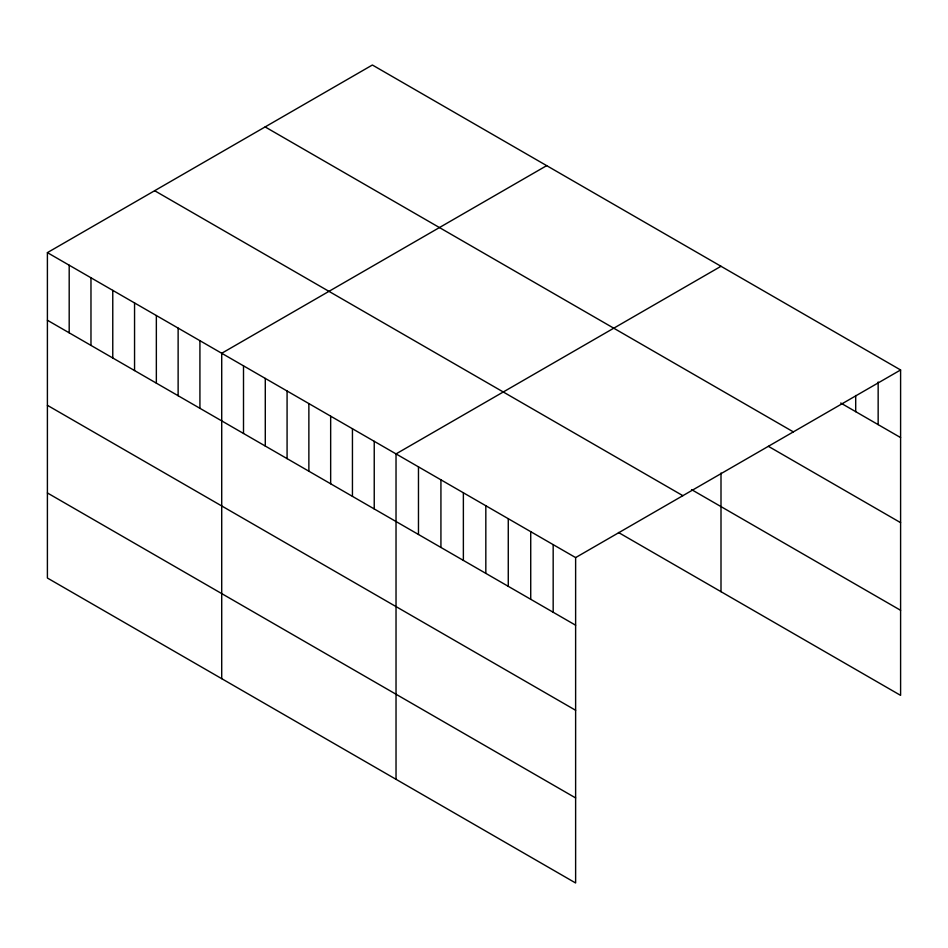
<?xml version="1.0" encoding="UTF-8"?>
<svg xmlns="http://www.w3.org/2000/svg" width="948" height="948" viewBox="0 0 948 948"><rect width="100%" height="100%" fill="white"/><g stroke="black" fill="none" stroke-linecap="round" stroke-linejoin="round"><path stroke-width="1.42" d="M47.4 252.63L575.626 557.59L575.626 882.991L47.4 578.031L47.4 252.63L372.374 65.009L900.6 369.969L900.6 695.37L618.463 532.48M546.688 165.639L221.714 353.272L221.714 678.673M721.001 266.281L396.027 453.902L396.027 779.303M575.626 557.59L900.6 369.969M840.734 403.019L900.6 437.585M265.132 126.925L793.358 431.885M768.401 446.33L900.6 522.656M691.53 489.595L900.6 610.299M154.643 190.714L682.868 495.674M47.4 320.246L575.626 625.218M47.4 405.317L575.626 710.277M47.4 492.96L575.626 797.932M878.156 381.997L878.156 424.621M855.7 395.494L855.7 411.669M721.001 473.016L721.001 591.682M553.17 544.638L553.17 612.254M530.726 531.674L530.726 599.29M508.27 518.71L508.27 586.326M485.826 505.746L485.826 573.362M463.371 492.794L463.371 560.41M440.927 479.83L440.927 547.446M418.471 466.866L418.471 534.482M374.235 441.33L374.235 508.946M352.443 428.745L352.443 496.361M330.662 416.172L330.662 483.788M308.87 403.587L308.87 471.203M287.078 391.003L287.078 458.619M265.286 378.43L265.286 446.046M243.506 365.845L243.506 433.461M199.921 340.688L199.921 408.304M178.129 328.103L178.129 395.731M156.349 315.53L156.349 383.146M134.557 302.945L134.557 370.561M112.765 290.372L112.765 357.989M90.972 277.788L90.972 345.404M69.192 265.203L69.192 332.831"/></g></svg>
